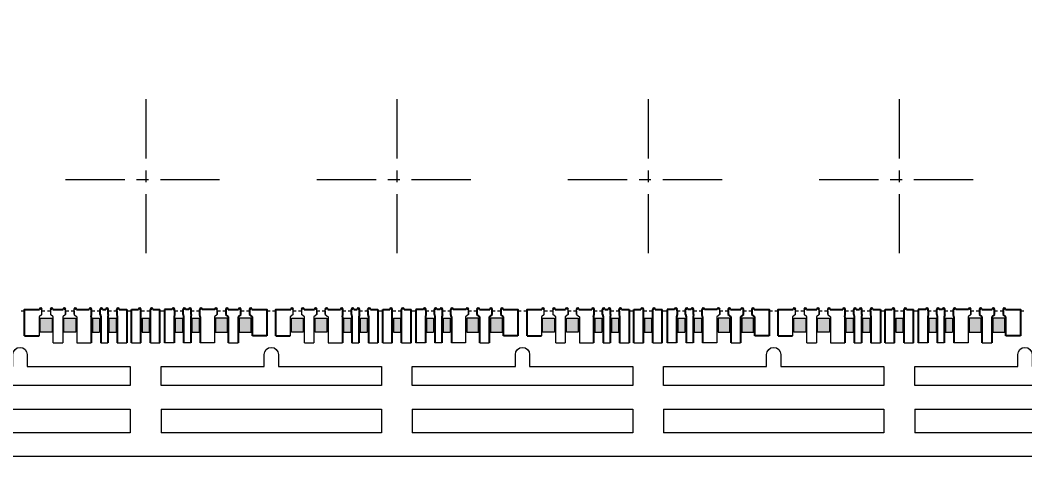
# Model space of a CAD drawing. Header units: millimetres. Extents: x 4026 to 4299, y 1527 to 1783.
# Drawn here: x 4124.44 to 4145.64, y 1672.79 to 1682.43 of the extents above; entities that cross this region are included whole.
import ezdxf

# ---------------------------------------------------------------- set-up
doc = ezdxf.new("R2010")
doc.units = ezdxf.units.MM
doc.linetypes.add('CENTER', pattern=[2, 1.25, -0.25, 0.25, -0.25])
doc.linetypes.add('HIDDEN', pattern=[0.375, 0.25, -0.125])
for name, color, linetype in [('1', 7, 'Continuous'), ('1D', 4, 'Continuous'), ('中心线', 1, 'CENTER')]:
    doc.layers.add(name, color=color, linetype=linetype)
doc.layers.add('AM_8', color=3, linetype='Continuous', lineweight=15)
doc.layers.add('标注线', color=3, linetype='Continuous', lineweight=18)
doc.styles.get("Standard").update_dxf_attribs({"font": ''})
doc.styles.get('Standard').set_extended_font_data('SimSun')
doc.dimstyles.new('ISO-25', dxfattribs={"dimtxt": 0.1, "dimasz": 0.08, "dimexe": 0.015, "dimexo": 0.015, "dimgap": 0.02, "dimtad": 0, "dimzin": 1, "dimdsep": 46, "dimtxsty": 'Standard', "dimcen": 0.1, "dimadec": 0, "dimazin": 0, "dimtfac": 1, "dimtmove": 0, "dimatfit": 3, "dimfxl": 1, "dimarcsym": 0})

# ---------------------------------------------------------------- blocks, each defined once
blk = doc.blocks.new('*D84')
at = {"layer": 'Defpoints', "color": 0}
for p in [(4129.593, 1745.709), (4094.843, 1673.221), (4096.641, 1661.293)]:
    blk.add_point(p, dxfattribs=at)
at = {"layer": '标注线', "color": 0, "lineweight": 5}
for p, q in [((4094.843, 1673.206), (4094.843, 1665.293)), ((4094.843, 1665.293), (4096.641, 1663.293)), ((4096.641, 1663.293), (4096.641, 1661.293))]:
    blk.add_line(p, q, dxfattribs=at)
at = {"layer": '标注线', "color": 0, "lineweight": 5, "insert": (4096.641, 1658.896), "char_height": 1.15, "attachment_point": 5, "rotation": 90}
blk.add_mtext('34.750', dxfattribs=at)

msp = doc.modelspace()

# ---------------------------------------------------------------- hatches: boundary and pattern name
at = {"layer": 'AM_8', "linetype": 'ByBlock'}
h = msp.add_hatch(dxfattribs=at)
h.set_pattern_fill('GLASS', color=3, scale=0.002)
h.set_pattern_definition([(236.3099, (26.53048, 0.03556), (-0.050800067793, -0.101599977535), [0.018316194, -0.1648457968]), (236.3099, (26.531496, 0.032512), (-0.050800067793, -0.101599977535), [0.0109897164, -0.1721722744]), (236.3099, (26.5254, 0.032512), (-0.050800067793, -0.101599977535), [0.0109897164, -0.1721722744])])
h.paths.add_polyline_path([(4124.8681, 1675.8464), (4124.8681, 1676.1464), (4125.1181, 1676.1464), (4125.1181, 1675.8464)])
h.paths.add_polyline_path([(4125.3681, 1675.8464), (4125.3681, 1676.1464), (4125.6181, 1676.1464), (4125.6181, 1675.8464)])
h.paths.add_polyline_path([(4128.5681, 1676.1464), (4128.5681, 1675.8464), (4128.8181, 1675.8464), (4128.8181, 1676.1464)])
h.paths.add_polyline_path([(4129.0681, 1676.1464), (4129.0681, 1675.8464), (4129.3181, 1675.8464), (4129.3181, 1676.1464)])
h.paths.add_polyline_path([(4125.9681, 1676.1464), (4125.9681, 1675.8464), (4126.1181, 1675.8464), (4126.1181, 1676.1464)])
h.paths.add_polyline_path([(4126.3181, 1676.1464), (4126.3181, 1675.8464), (4126.4681, 1675.8464), (4126.4681, 1676.1464)])
h.paths.add_polyline_path([(4128.0681, 1676.1464), (4128.0681, 1675.8464), (4128.2181, 1675.8464), (4128.2181, 1676.1464)])
h.paths.add_polyline_path([(4127.7181, 1676.1464), (4127.7181, 1675.8464), (4127.8681, 1675.8464), (4127.8681, 1676.1464)])
h.paths.add_polyline_path([(4127.0181, 1676.1464), (4127.0181, 1675.8464), (4127.1681, 1675.8464), (4127.1681, 1676.1464)])
h = msp.add_hatch(dxfattribs=at)
h.set_pattern_fill('GLASS', color=3, scale=0.002)
h.set_pattern_definition([(236.3099, (31.83048, 0.03556), (-0.050800067793, -0.101599977535), [0.018316194, -0.1648457968]), (236.3099, (31.831496, 0.032512), (-0.050800067793, -0.101599977535), [0.0109897164, -0.1721722744]), (236.3099, (31.8254, 0.032512), (-0.050800067793, -0.101599977535), [0.0109897164, -0.1721722744])])
h.paths.add_polyline_path([(4130.1681, 1675.8464), (4130.1681, 1676.1464), (4130.4181, 1676.1464), (4130.4181, 1675.8464)])
h.paths.add_polyline_path([(4130.6681, 1675.8464), (4130.6681, 1676.1464), (4130.9181, 1676.1464), (4130.9181, 1675.8464)])
h.paths.add_polyline_path([(4133.8681, 1676.1464), (4133.8681, 1675.8464), (4134.1181, 1675.8464), (4134.1181, 1676.1464)])
h.paths.add_polyline_path([(4134.3681, 1676.1464), (4134.3681, 1675.8464), (4134.6181, 1675.8464), (4134.6181, 1676.1464)])
h.paths.add_polyline_path([(4131.2681, 1676.1464), (4131.2681, 1675.8464), (4131.4181, 1675.8464), (4131.4181, 1676.1464)])
h.paths.add_polyline_path([(4131.6181, 1676.1464), (4131.6181, 1675.8464), (4131.7681, 1675.8464), (4131.7681, 1676.1464)])
h.paths.add_polyline_path([(4133.3681, 1676.1464), (4133.3681, 1675.8464), (4133.5181, 1675.8464), (4133.5181, 1676.1464)])
h.paths.add_polyline_path([(4133.0181, 1676.1464), (4133.0181, 1675.8464), (4133.1681, 1675.8464), (4133.1681, 1676.1464)])
h.paths.add_polyline_path([(4132.3181, 1676.1464), (4132.3181, 1675.8464), (4132.4681, 1675.8464), (4132.4681, 1676.1464)])
h = msp.add_hatch(dxfattribs=at)
h.set_pattern_fill('GLASS', color=3, scale=0.002)
h.set_pattern_definition([(236.3099, (37.13048, 0.03556), (-0.050800067793, -0.101599977535), [0.018316194, -0.1648457968]), (236.3099, (37.131496, 0.032512), (-0.050800067793, -0.101599977535), [0.0109897164, -0.1721722744]), (236.3099, (37.1254, 0.032512), (-0.050800067793, -0.101599977535), [0.0109897164, -0.1721722744])])
h.paths.add_polyline_path([(4135.4681, 1675.8464), (4135.4681, 1676.1464), (4135.7181, 1676.1464), (4135.7181, 1675.8464)])
h.paths.add_polyline_path([(4135.9681, 1675.8464), (4135.9681, 1676.1464), (4136.2181, 1676.1464), (4136.2181, 1675.8464)])
h.paths.add_polyline_path([(4139.1681, 1676.1464), (4139.1681, 1675.8464), (4139.4181, 1675.8464), (4139.4181, 1676.1464)])
h.paths.add_polyline_path([(4139.6681, 1676.1464), (4139.6681, 1675.8464), (4139.9181, 1675.8464), (4139.9181, 1676.1464)])
h.paths.add_polyline_path([(4136.5681, 1676.1464), (4136.5681, 1675.8464), (4136.7181, 1675.8464), (4136.7181, 1676.1464)])
h.paths.add_polyline_path([(4136.9181, 1676.1464), (4136.9181, 1675.8464), (4137.0681, 1675.8464), (4137.0681, 1676.1464)])
h.paths.add_polyline_path([(4138.6681, 1676.1464), (4138.6681, 1675.8464), (4138.8181, 1675.8464), (4138.8181, 1676.1464)])
h.paths.add_polyline_path([(4138.3181, 1676.1464), (4138.3181, 1675.8464), (4138.4681, 1675.8464), (4138.4681, 1676.1464)])
h.paths.add_polyline_path([(4137.6181, 1676.1464), (4137.6181, 1675.8464), (4137.7681, 1675.8464), (4137.7681, 1676.1464)])
h = msp.add_hatch(dxfattribs=at)
h.set_pattern_fill('GLASS', color=3, scale=0.002)
h.set_pattern_definition([(236.3099, (42.43048, 0.03556), (-0.050800067793, -0.101599977535), [0.018316194, -0.1648457968]), (236.3099, (42.431496, 0.032512), (-0.050800067793, -0.101599977535), [0.0109897164, -0.1721722744]), (236.3099, (42.4254, 0.032512), (-0.050800067793, -0.101599977535), [0.0109897164, -0.1721722744])])
h.paths.add_polyline_path([(4140.7681, 1675.8464), (4140.7681, 1676.1464), (4141.0181, 1676.1464), (4141.0181, 1675.8464)])
h.paths.add_polyline_path([(4141.2681, 1675.8464), (4141.2681, 1676.1464), (4141.5181, 1676.1464), (4141.5181, 1675.8464)])
h.paths.add_polyline_path([(4144.4681, 1676.1464), (4144.4681, 1675.8464), (4144.7181, 1675.8464), (4144.7181, 1676.1464)])
h.paths.add_polyline_path([(4144.9681, 1676.1464), (4144.9681, 1675.8464), (4145.2181, 1675.8464), (4145.2181, 1676.1464)])
h.paths.add_polyline_path([(4141.8681, 1676.1464), (4141.8681, 1675.8464), (4142.0181, 1675.8464), (4142.0181, 1676.1464)])
h.paths.add_polyline_path([(4142.2181, 1676.1464), (4142.2181, 1675.8464), (4142.3681, 1675.8464), (4142.3681, 1676.1464)])
h.paths.add_polyline_path([(4143.9681, 1676.1464), (4143.9681, 1675.8464), (4144.1181, 1675.8464), (4144.1181, 1676.1464)])
h.paths.add_polyline_path([(4143.6181, 1676.1464), (4143.6181, 1675.8464), (4143.7681, 1675.8464), (4143.7681, 1676.1464)])
h.paths.add_polyline_path([(4142.9181, 1676.1464), (4142.9181, 1675.8464), (4143.0681, 1675.8464), (4143.0681, 1676.1464)])

# ---------------------------------------------------------------- linework, layer by layer
at = {"lineweight": 5}
for p, q in [((4124.9031, 1676.2214, 0.0291), (4124.9031, 1676.3264, 0.0291)), ((4125.0831, 1676.3264, 0.0291), (4125.0831, 1676.2214, 0.0291)), ((4125.4031, 1676.2214, 0.0291), (4125.4031, 1676.3264, 0.0291)), ((4125.4031, 1676.3014, 0.0291), (4125.4031, 1676.2214, 0.0291)), ((4125.5831, 1676.2214, 0.0291), (4125.5831, 1676.3264, 0.0291)), ((4125.5831, 1676.3014, 0.0291), (4125.5831, 1676.2214, 0.0291)), ((4128.6031, 1676.2214, 0.0291), (4128.6031, 1676.3264, 0.0291)), ((4128.6031, 1676.3014, 0.0291), (4128.6031, 1676.2214, 0.0291)), ((4130.2031, 1676.2214, 0.0291), (4130.2031, 1676.3264, 0.0291)), ((4130.3831, 1676.3264, 0.0291), (4130.3831, 1676.2214, 0.0291)), ((4130.7031, 1676.2214, 0.0291), (4130.7031, 1676.3264, 0.0291)), ((4130.7031, 1676.3014, 0.0291), (4130.7031, 1676.2214, 0.0291)), ((4130.8831, 1676.2214, 0.0291), (4130.8831, 1676.3264, 0.0291)), ((4130.8831, 1676.3014, 0.0291), (4130.8831, 1676.2214, 0.0291)), ((4133.9031, 1676.2214, 0.0291), (4133.9031, 1676.3264, 0.0291)), ((4133.9031, 1676.3014, 0.0291), (4133.9031, 1676.2214, 0.0291)), ((4135.5031, 1676.2214, 0.0291), (4135.5031, 1676.3264, 0.0291)), ((4135.6831, 1676.3264, 0.0291), (4135.6831, 1676.2214, 0.0291)), ((4136.0031, 1676.2214, 0.0291), (4136.0031, 1676.3264, 0.0291)), ((4136.0031, 1676.3014, 0.0291), (4136.0031, 1676.2214, 0.0291)), ((4136.1831, 1676.2214, 0.0291), (4136.1831, 1676.3264, 0.0291)), ((4136.1831, 1676.3014, 0.0291), (4136.1831, 1676.2214, 0.0291)), ((4139.2031, 1676.2214, 0.0291), (4139.2031, 1676.3264, 0.0291)), ((4139.2031, 1676.3014, 0.0291), (4139.2031, 1676.2214, 0.0291)), ((4140.8031, 1676.2214, 0.0291), (4140.8031, 1676.3264, 0.0291)), ((4140.9831, 1676.3264, 0.0291), (4140.9831, 1676.2214, 0.0291)), ((4141.3031, 1676.2214, 0.0291), (4141.3031, 1676.3264, 0.0291)), ((4141.3031, 1676.3014, 0.0291), (4141.3031, 1676.2214, 0.0291)), ((4141.4831, 1676.2214, 0.0291), (4141.4831, 1676.3264, 0.0291)), ((4141.4831, 1676.3014, 0.0291), (4141.4831, 1676.2214, 0.0291)), ((4144.5031, 1676.2214, 0.0291), (4144.5031, 1676.3264, 0.0291)), ((4144.5031, 1676.3014, 0.0291), (4144.5031, 1676.2214, 0.0291)), ((4124.9031, 1676.2214, 0.0291), (4124.8431, 1676.1714, 0.0291)), ((4124.8431, 1676.1714, 0.0291), (4124.8431, 1675.7686, 0.0291)), ((4125.1431, 1676.1714, 0.0291), (4125.0831, 1676.2214, 0.0291)), ((4125.1431, 1675.6214, 0.0291), (4125.1431, 1676.1714, 0.0291)), ((4125.4031, 1676.2214, 0.0291), (4125.3431, 1676.1714, 0.0291)), ((4125.3431, 1676.1714, 0.0291), (4125.3431, 1675.6214, 0.0291)), ((4125.5831, 1676.2214, 0.0291), (4125.6431, 1676.1714, 0.0291)), ((4125.6431, 1676.1714, 0.0291), (4125.6431, 1675.6214, 0.0291)), ((4128.6031, 1676.2214, 0.0291), (4128.5431, 1676.1714, 0.0291)), ((4128.5431, 1676.1714, 0.0291), (4128.5431, 1675.6214, 0.0291)), ((4130.2031, 1676.2214, 0.0291), (4130.1431, 1676.1714, 0.0291)), ((4130.1431, 1676.1714, 0.0291), (4130.1431, 1675.7686, 0.0291)), ((4130.4431, 1676.1714, 0.0291), (4130.3831, 1676.2214, 0.0291)), ((4130.4431, 1675.6214, 0.0291), (4130.4431, 1676.1714, 0.0291)), ((4130.7031, 1676.2214, 0.0291), (4130.6431, 1676.1714, 0.0291)), ((4130.6431, 1676.1714, 0.0291), (4130.6431, 1675.6214, 0.0291)), ((4130.8831, 1676.2214, 0.0291), (4130.9431, 1676.1714, 0.0291)), ((4130.9431, 1676.1714, 0.0291), (4130.9431, 1675.6214, 0.0291)), ((4133.9031, 1676.2214, 0.0291), (4133.8431, 1676.1714, 0.0291)), ((4133.8431, 1676.1714, 0.0291), (4133.8431, 1675.6214, 0.0291)), ((4135.5031, 1676.2214, 0.0291), (4135.4431, 1676.1714, 0.0291)), ((4135.4431, 1676.1714, 0.0291), (4135.4431, 1675.7686, 0.0291)), ((4135.7431, 1676.1714, 0.0291), (4135.6831, 1676.2214, 0.0291)), ((4135.7431, 1675.6214, 0.0291), (4135.7431, 1676.1714, 0.0291)), ((4136.0031, 1676.2214, 0.0291), (4135.9431, 1676.1714, 0.0291)), ((4135.9431, 1676.1714, 0.0291), (4135.9431, 1675.6214, 0.0291)), ((4136.1831, 1676.2214, 0.0291), (4136.2431, 1676.1714, 0.0291)), ((4136.2431, 1676.1714, 0.0291), (4136.2431, 1675.6214, 0.0291)), ((4139.2031, 1676.2214, 0.0291), (4139.1431, 1676.1714, 0.0291)), ((4139.1431, 1676.1714, 0.0291), (4139.1431, 1675.6214, 0.0291)), ((4140.8031, 1676.2214, 0.0291), (4140.7431, 1676.1714, 0.0291)), ((4140.7431, 1676.1714, 0.0291), (4140.7431, 1675.7686, 0.0291)), ((4141.0431, 1676.1714, 0.0291), (4140.9831, 1676.2214, 0.0291)), ((4141.0431, 1675.6214, 0.0291), (4141.0431, 1676.1714, 0.0291)), ((4141.3031, 1676.2214, 0.0291), (4141.2431, 1676.1714, 0.0291)), ((4141.2431, 1676.1714, 0.0291), (4141.2431, 1675.6214, 0.0291)), ((4141.4831, 1676.2214, 0.0291), (4141.5431, 1676.1714, 0.0291)), ((4141.5431, 1676.1714, 0.0291), (4141.5431, 1675.6214, 0.0291)), ((4144.5031, 1676.2214, 0.0291), (4144.4431, 1676.1714, 0.0291)), ((4144.4431, 1676.1714, 0.0291), (4144.4431, 1675.6214, 0.0291)), ((4125.1431, 1675.6214, 0.0291), (4125.3431, 1675.6214, 0.0291)), ((4125.6431, 1675.6214, 0.0291), (4125.9431, 1675.6214, 0.0291)), ((4126.1431, 1675.6214, 0.0291), (4126.2931, 1675.6214, 0.0291)), ((4126.4931, 1675.6214, 0.0291), (4126.6931, 1675.6214, 0.0291)), ((4126.7931, 1675.6214, 0.0291), (4126.9931, 1675.6214, 0.0291)), ((4127.1931, 1675.6214, 0.0291), (4127.3931, 1675.6214, 0.0291)), ((4127.6931, 1675.6214, 0.0291), (4127.4931, 1675.6214, 0.0291)), ((4128.0431, 1675.6214, 0.0291), (4127.8931, 1675.6214, 0.0291)), ((4128.5431, 1675.6214, 0.0291), (4128.2431, 1675.6214, 0.0291)), ((4128.8431, 1675.6214, 0.0291), (4129.0431, 1675.6214, 0.0291)), ((4130.4431, 1675.6214, 0.0291), (4130.6431, 1675.6214, 0.0291)), ((4130.9431, 1675.6214, 0.0291), (4131.2431, 1675.6214, 0.0291)), ((4131.4431, 1675.6214, 0.0291), (4131.5931, 1675.6214, 0.0291)), ((4131.7931, 1675.6214, 0.0291), (4131.9931, 1675.6214, 0.0291)), ((4132.0931, 1675.6214, 0.0291), (4132.2931, 1675.6214, 0.0291)), ((4132.4931, 1675.6214, 0.0291), (4132.6931, 1675.6214, 0.0291)), ((4132.9931, 1675.6214, 0.0291), (4132.7931, 1675.6214, 0.0291)), ((4133.3431, 1675.6214, 0.0291), (4133.1931, 1675.6214, 0.0291)), ((4133.8431, 1675.6214, 0.0291), (4133.5431, 1675.6214, 0.0291)), ((4134.1431, 1675.6214, 0.0291), (4134.3431, 1675.6214, 0.0291)), ((4135.7431, 1675.6214, 0.0291), (4135.9431, 1675.6214, 0.0291)), ((4136.2431, 1675.6214, 0.0291), (4136.5431, 1675.6214, 0.0291)), ((4136.7431, 1675.6214, 0.0291), (4136.8931, 1675.6214, 0.0291)), ((4137.0931, 1675.6214, 0.0291), (4137.2931, 1675.6214, 0.0291)), ((4137.3931, 1675.6214, 0.0291), (4137.5931, 1675.6214, 0.0291)), ((4137.7931, 1675.6214, 0.0291), (4137.9931, 1675.6214, 0.0291)), ((4138.2931, 1675.6214, 0.0291), (4138.0931, 1675.6214, 0.0291)), ((4138.6431, 1675.6214, 0.0291), (4138.4931, 1675.6214, 0.0291)), ((4139.1431, 1675.6214, 0.0291), (4138.8431, 1675.6214, 0.0291)), ((4139.4431, 1675.6214, 0.0291), (4139.6431, 1675.6214, 0.0291)), ((4141.0431, 1675.6214, 0.0291), (4141.2431, 1675.6214, 0.0291)), ((4141.5431, 1675.6214, 0.0291), (4141.8431, 1675.6214, 0.0291)), ((4142.0431, 1675.6214, 0.0291), (4142.1931, 1675.6214, 0.0291)), ((4142.3931, 1675.6214, 0.0291), (4142.5931, 1675.6214, 0.0291)), ((4142.6931, 1675.6214, 0.0291), (4142.8931, 1675.6214, 0.0291)), ((4143.0931, 1675.6214, 0.0291), (4143.2931, 1675.6214, 0.0291)), ((4143.5931, 1675.6214, 0.0291), (4143.3931, 1675.6214, 0.0291)), ((4143.9431, 1675.6214, 0.0291), (4143.7931, 1675.6214, 0.0291)), ((4144.4431, 1675.6214, 0.0291), (4144.1431, 1675.6214, 0.0291)), ((4144.7431, 1675.6214, 0.0291), (4144.9431, 1675.6214, 0.0291))]:
    msp.add_line(p, q, dxfattribs=at)
for p, q in [((4125.9531, 1676.3014, 0.0291), (4125.9531, 1676.3264, 0.0291)), ((4126.1331, 1676.2214, 0.0291), (4126.1331, 1676.3264, 0.0291)), ((4126.3031, 1676.2214, 0.0291), (4126.3031, 1676.3264, 0.0291)), ((4126.4831, 1676.3014, 0.0291), (4126.4831, 1676.3264, 0.0291)), ((4127.7031, 1676.3014, 0.0291), (4127.7031, 1676.3264, 0.0291)), ((4127.8831, 1676.2214, 0.0291), (4127.8831, 1676.3264, 0.0291)), ((4128.0531, 1676.2214, 0.0291), (4128.0531, 1676.3264, 0.0291)), ((4128.2331, 1676.3014, 0.0291), (4128.2331, 1676.3264, 0.0291)), ((4131.2531, 1676.3014, 0.0291), (4131.2531, 1676.3264, 0.0291)), ((4131.4331, 1676.2214, 0.0291), (4131.4331, 1676.3264, 0.0291)), ((4131.6031, 1676.2214, 0.0291), (4131.6031, 1676.3264, 0.0291)), ((4131.7831, 1676.3014, 0.0291), (4131.7831, 1676.3264, 0.0291)), ((4133.0031, 1676.3014, 0.0291), (4133.0031, 1676.3264, 0.0291)), ((4133.1831, 1676.2214, 0.0291), (4133.1831, 1676.3264, 0.0291)), ((4133.3531, 1676.2214, 0.0291), (4133.3531, 1676.3264, 0.0291)), ((4133.5331, 1676.3014, 0.0291), (4133.5331, 1676.3264, 0.0291)), ((4136.5531, 1676.3014, 0.0291), (4136.5531, 1676.3264, 0.0291)), ((4136.7331, 1676.2214, 0.0291), (4136.7331, 1676.3264, 0.0291)), ((4136.9031, 1676.2214, 0.0291), (4136.9031, 1676.3264, 0.0291)), ((4137.0831, 1676.3014, 0.0291), (4137.0831, 1676.3264, 0.0291)), ((4138.3031, 1676.3014, 0.0291), (4138.3031, 1676.3264, 0.0291)), ((4138.4831, 1676.2214, 0.0291), (4138.4831, 1676.3264, 0.0291)), ((4138.6531, 1676.2214, 0.0291), (4138.6531, 1676.3264, 0.0291)), ((4138.8331, 1676.3014, 0.0291), (4138.8331, 1676.3264, 0.0291)), ((4141.8531, 1676.3014, 0.0291), (4141.8531, 1676.3264, 0.0291)), ((4142.0331, 1676.2214, 0.0291), (4142.0331, 1676.3264, 0.0291)), ((4142.2031, 1676.2214, 0.0291), (4142.2031, 1676.3264, 0.0291)), ((4142.3831, 1676.3014, 0.0291), (4142.3831, 1676.3264, 0.0291)), ((4143.6031, 1676.3014, 0.0291), (4143.6031, 1676.3264, 0.0291)), ((4143.7831, 1676.2214, 0.0291), (4143.7831, 1676.3264, 0.0291)), ((4143.9531, 1676.2214, 0.0291), (4143.9531, 1676.3264, 0.0291)), ((4144.1331, 1676.3014, 0.0291), (4144.1331, 1676.3264, 0.0291)), ((4128.8431, 1676.1714, 0.0291), (4128.7831, 1676.2214, 0.0291)), ((4128.8431, 1675.6214, 0.0291), (4128.8431, 1676.1714, 0.0291)), ((4129.1031, 1676.2214, 0.0291), (4129.0431, 1676.1714, 0.0291)), ((4129.0431, 1676.1714, 0.0291), (4129.0431, 1675.6214, 0.0291)), ((4129.3431, 1676.1714, 0.0291), (4129.2831, 1676.2214, 0.0291)), ((4129.3431, 1675.7686, 0.0291), (4129.3431, 1676.1714, 0.0291)), ((4134.1431, 1676.1714, 0.0291), (4134.0831, 1676.2214, 0.0291)), ((4134.1431, 1675.6214, 0.0291), (4134.1431, 1676.1714, 0.0291)), ((4134.4031, 1676.2214, 0.0291), (4134.3431, 1676.1714, 0.0291)), ((4134.3431, 1676.1714, 0.0291), (4134.3431, 1675.6214, 0.0291)), ((4134.6431, 1676.1714, 0.0291), (4134.5831, 1676.2214, 0.0291)), ((4134.6431, 1675.7686, 0.0291), (4134.6431, 1676.1714, 0.0291)), ((4139.4431, 1676.1714, 0.0291), (4139.3831, 1676.2214, 0.0291)), ((4139.4431, 1675.6214, 0.0291), (4139.4431, 1676.1714, 0.0291)), ((4139.7031, 1676.2214, 0.0291), (4139.6431, 1676.1714, 0.0291)), ((4139.6431, 1676.1714, 0.0291), (4139.6431, 1675.6214, 0.0291)), ((4139.9431, 1676.1714, 0.0291), (4139.8831, 1676.2214, 0.0291)), ((4139.9431, 1675.7686, 0.0291), (4139.9431, 1676.1714, 0.0291)), ((4144.7431, 1676.1714, 0.0291), (4144.6831, 1676.2214, 0.0291)), ((4144.7431, 1675.6214, 0.0291), (4144.7431, 1676.1714, 0.0291)), ((4145.0031, 1676.2214, 0.0291), (4144.9431, 1676.1714, 0.0291)), ((4144.9431, 1676.1714, 0.0291), (4144.9431, 1675.6214, 0.0291)), ((4145.2431, 1676.1714, 0.0291), (4145.1831, 1676.2214, 0.0291)), ((4145.2431, 1675.7686, 0.0291), (4145.2431, 1676.1714, 0.0291)), ((4124.5381, 1675.7686, 0.0291), (4124.8431, 1675.7686, 0.0291)), ((4129.6481, 1675.7686, 0.0291), (4129.3431, 1675.7686, 0.0291)), ((4129.8381, 1675.7686, 0.0291), (4130.1431, 1675.7686, 0.0291)), ((4134.9481, 1675.7686, 0.0291), (4134.6431, 1675.7686, 0.0291)), ((4135.1381, 1675.7686, 0.0291), (4135.4431, 1675.7686, 0.0291)), ((4140.2481, 1675.7686, 0.0291), (4139.9431, 1675.7686, 0.0291)), ((4140.4381, 1675.7686, 0.0291), (4140.7431, 1675.7686, 0.0291)), ((4145.5481, 1675.7686, 0.0291), (4145.2431, 1675.7686, 0.0291))]:
    msp.add_line(p, q)
at = {"color": 0}
for p, q in [((4125.9531, 1676.2214, 0.0291), (4125.9531, 1676.3014, 0.0291)), ((4126.4831, 1676.3014, 0.0291), (4126.4831, 1676.2214, 0.0291)), ((4126.7931, 1675.6214, 0.0291), (4126.7931, 1676.3264, 0.0291)), ((4126.9931, 1675.6214, 0.0291), (4126.9931, 1676.3264, 0.0291)), ((4127.1931, 1675.6214, 0.0291), (4127.1931, 1676.3264, 0.0291)), ((4127.3931, 1675.6214, 0.0291), (4127.3931, 1676.3264, 0.0291)), ((4127.7031, 1676.3014, 0.0291), (4127.7031, 1676.2214, 0.0291)), ((4128.2331, 1676.2214, 0.0291), (4128.2331, 1676.3014, 0.0291)), ((4128.7831, 1676.3264, 0.0291), (4128.7831, 1676.2214, 0.0291)), ((4129.1031, 1676.2214, 0.0291), (4129.1031, 1676.3264, 0.0291)), ((4129.2831, 1676.3264, 0.0291), (4129.2831, 1676.2214, 0.0291)), ((4131.2531, 1676.2214, 0.0291), (4131.2531, 1676.3014, 0.0291)), ((4131.7831, 1676.3014, 0.0291), (4131.7831, 1676.2214, 0.0291)), ((4132.0931, 1675.6214, 0.0291), (4132.0931, 1676.3264, 0.0291)), ((4132.2931, 1675.6214, 0.0291), (4132.2931, 1676.3264, 0.0291)), ((4132.4931, 1675.6214, 0.0291), (4132.4931, 1676.3264, 0.0291)), ((4132.6931, 1675.6214, 0.0291), (4132.6931, 1676.3264, 0.0291)), ((4133.0031, 1676.3014, 0.0291), (4133.0031, 1676.2214, 0.0291)), ((4133.5331, 1676.2214, 0.0291), (4133.5331, 1676.3014, 0.0291)), ((4134.0831, 1676.3264, 0.0291), (4134.0831, 1676.2214, 0.0291)), ((4134.4031, 1676.2214, 0.0291), (4134.4031, 1676.3264, 0.0291)), ((4134.5831, 1676.3264, 0.0291), (4134.5831, 1676.2214, 0.0291)), ((4136.5531, 1676.2214, 0.0291), (4136.5531, 1676.3014, 0.0291)), ((4137.0831, 1676.3014, 0.0291), (4137.0831, 1676.2214, 0.0291)), ((4137.3931, 1675.6214, 0.0291), (4137.3931, 1676.3264, 0.0291)), ((4137.5931, 1675.6214, 0.0291), (4137.5931, 1676.3264, 0.0291)), ((4137.7931, 1675.6214, 0.0291), (4137.7931, 1676.3264, 0.0291)), ((4137.9931, 1675.6214, 0.0291), (4137.9931, 1676.3264, 0.0291)), ((4138.3031, 1676.3014, 0.0291), (4138.3031, 1676.2214, 0.0291)), ((4138.8331, 1676.2214, 0.0291), (4138.8331, 1676.3014, 0.0291)), ((4139.3831, 1676.3264, 0.0291), (4139.3831, 1676.2214, 0.0291)), ((4139.7031, 1676.2214, 0.0291), (4139.7031, 1676.3264, 0.0291)), ((4139.8831, 1676.3264, 0.0291), (4139.8831, 1676.2214, 0.0291)), ((4141.8531, 1676.2214, 0.0291), (4141.8531, 1676.3014, 0.0291)), ((4142.3831, 1676.3014, 0.0291), (4142.3831, 1676.2214, 0.0291)), ((4142.6931, 1675.6214, 0.0291), (4142.6931, 1676.3264, 0.0291)), ((4142.8931, 1675.6214, 0.0291), (4142.8931, 1676.3264, 0.0291)), ((4143.0931, 1675.6214, 0.0291), (4143.0931, 1676.3264, 0.0291)), ((4143.2931, 1675.6214, 0.0291), (4143.2931, 1676.3264, 0.0291)), ((4143.6031, 1676.3014, 0.0291), (4143.6031, 1676.2214, 0.0291)), ((4144.1331, 1676.2214, 0.0291), (4144.1331, 1676.3014, 0.0291)), ((4144.6831, 1676.3264, 0.0291), (4144.6831, 1676.2214, 0.0291)), ((4145.0031, 1676.2214, 0.0291), (4145.0031, 1676.3264, 0.0291)), ((4145.1831, 1676.3264, 0.0291), (4145.1831, 1676.2214, 0.0291)), ((4125.9431, 1676.1714, 0.0291), (4125.9531, 1676.2214, 0.0291)), ((4125.9431, 1676.1714, 0.0291), (4125.9431, 1675.6214, 0.0291)), ((4126.1331, 1676.2214, 0.0291), (4126.1431, 1676.1714, 0.0291)), ((4126.1431, 1676.1714, 0.0291), (4126.1431, 1675.6214, 0.0291)), ((4126.3031, 1676.2214, 0.0291), (4126.2931, 1676.1714, 0.0291)), ((4126.2931, 1676.1714, 0.0291), (4126.2931, 1675.6214, 0.0291)), ((4126.4831, 1676.2214, 0.0291), (4126.4931, 1676.1714, 0.0291)), ((4126.4931, 1676.1714, 0.0291), (4126.4931, 1675.6214, 0.0291)), ((4127.7031, 1676.2214, 0.0291), (4127.6931, 1676.1714, 0.0291)), ((4127.6931, 1676.1714, 0.0291), (4127.6931, 1675.6214, 0.0291)), ((4127.8831, 1676.2214, 0.0291), (4127.8931, 1676.1714, 0.0291)), ((4127.8931, 1676.1714, 0.0291), (4127.8931, 1675.6214, 0.0291)), ((4128.0531, 1676.2214, 0.0291), (4128.0431, 1676.1714, 0.0291)), ((4128.0431, 1676.1714, 0.0291), (4128.0431, 1675.6214, 0.0291)), ((4128.2431, 1676.1714, 0.0291), (4128.2331, 1676.2214, 0.0291)), ((4128.2431, 1676.1714, 0.0291), (4128.2431, 1675.6214, 0.0291)), ((4131.2431, 1676.1714, 0.0291), (4131.2531, 1676.2214, 0.0291)), ((4131.2431, 1676.1714, 0.0291), (4131.2431, 1675.6214, 0.0291)), ((4131.4331, 1676.2214, 0.0291), (4131.4431, 1676.1714, 0.0291)), ((4131.4431, 1676.1714, 0.0291), (4131.4431, 1675.6214, 0.0291)), ((4131.6031, 1676.2214, 0.0291), (4131.5931, 1676.1714, 0.0291)), ((4131.5931, 1676.1714, 0.0291), (4131.5931, 1675.6214, 0.0291)), ((4131.7831, 1676.2214, 0.0291), (4131.7931, 1676.1714, 0.0291)), ((4131.7931, 1676.1714, 0.0291), (4131.7931, 1675.6214, 0.0291)), ((4133.0031, 1676.2214, 0.0291), (4132.9931, 1676.1714, 0.0291)), ((4132.9931, 1676.1714, 0.0291), (4132.9931, 1675.6214, 0.0291)), ((4133.1831, 1676.2214, 0.0291), (4133.1931, 1676.1714, 0.0291)), ((4133.1931, 1676.1714, 0.0291), (4133.1931, 1675.6214, 0.0291)), ((4133.3531, 1676.2214, 0.0291), (4133.3431, 1676.1714, 0.0291)), ((4133.3431, 1676.1714, 0.0291), (4133.3431, 1675.6214, 0.0291)), ((4133.5431, 1676.1714, 0.0291), (4133.5331, 1676.2214, 0.0291)), ((4133.5431, 1676.1714, 0.0291), (4133.5431, 1675.6214, 0.0291)), ((4136.5431, 1676.1714, 0.0291), (4136.5531, 1676.2214, 0.0291)), ((4136.5431, 1676.1714, 0.0291), (4136.5431, 1675.6214, 0.0291)), ((4136.7331, 1676.2214, 0.0291), (4136.7431, 1676.1714, 0.0291)), ((4136.7431, 1676.1714, 0.0291), (4136.7431, 1675.6214, 0.0291)), ((4136.9031, 1676.2214, 0.0291), (4136.8931, 1676.1714, 0.0291)), ((4136.8931, 1676.1714, 0.0291), (4136.8931, 1675.6214, 0.0291)), ((4137.0831, 1676.2214, 0.0291), (4137.0931, 1676.1714, 0.0291)), ((4137.0931, 1676.1714, 0.0291), (4137.0931, 1675.6214, 0.0291)), ((4138.3031, 1676.2214, 0.0291), (4138.2931, 1676.1714, 0.0291)), ((4138.2931, 1676.1714, 0.0291), (4138.2931, 1675.6214, 0.0291)), ((4138.4831, 1676.2214, 0.0291), (4138.4931, 1676.1714, 0.0291)), ((4138.4931, 1676.1714, 0.0291), (4138.4931, 1675.6214, 0.0291)), ((4138.6531, 1676.2214, 0.0291), (4138.6431, 1676.1714, 0.0291)), ((4138.6431, 1676.1714, 0.0291), (4138.6431, 1675.6214, 0.0291)), ((4138.8431, 1676.1714, 0.0291), (4138.8331, 1676.2214, 0.0291)), ((4138.8431, 1676.1714, 0.0291), (4138.8431, 1675.6214, 0.0291)), ((4141.8431, 1676.1714, 0.0291), (4141.8531, 1676.2214, 0.0291)), ((4141.8431, 1676.1714, 0.0291), (4141.8431, 1675.6214, 0.0291)), ((4142.0331, 1676.2214, 0.0291), (4142.0431, 1676.1714, 0.0291)), ((4142.0431, 1676.1714, 0.0291), (4142.0431, 1675.6214, 0.0291)), ((4142.2031, 1676.2214, 0.0291), (4142.1931, 1676.1714, 0.0291)), ((4142.1931, 1676.1714, 0.0291), (4142.1931, 1675.6214, 0.0291)), ((4142.3831, 1676.2214, 0.0291), (4142.3931, 1676.1714, 0.0291)), ((4142.3931, 1676.1714, 0.0291), (4142.3931, 1675.6214, 0.0291)), ((4143.6031, 1676.2214, 0.0291), (4143.5931, 1676.1714, 0.0291)), ((4143.5931, 1676.1714, 0.0291), (4143.5931, 1675.6214, 0.0291)), ((4143.7831, 1676.2214, 0.0291), (4143.7931, 1676.1714, 0.0291)), ((4143.7931, 1676.1714, 0.0291), (4143.7931, 1675.6214, 0.0291)), ((4143.9531, 1676.2214, 0.0291), (4143.9431, 1676.1714, 0.0291)), ((4143.9431, 1676.1714, 0.0291), (4143.9431, 1675.6214, 0.0291)), ((4144.1431, 1676.1714, 0.0291), (4144.1331, 1676.2214, 0.0291)), ((4144.1431, 1676.1714, 0.0291), (4144.1431, 1675.6214, 0.0291))]:
    msp.add_line(p, q, dxfattribs=at)
at = {"color": 0, "elevation": 0.0291}
for points in [[(4124.5381, 1675.7686), (4124.5381, 1676.3264), (4124.8531, 1676.3264)], [(4125.1331, 1676.3264), (4125.3531, 1676.3264)], [(4125.6331, 1676.3264), (4125.9031, 1676.3264)], [(4126.1831, 1676.3264), (4126.2531, 1676.3264)], [(4126.5331, 1676.3264), (4126.6931, 1676.3264)], [(4126.6931, 1676.3264), (4126.6931, 1675.6214)], [(4126.7931, 1676.3264), (4126.9431, 1676.3264)], [(4127.2431, 1676.3264), (4127.3931, 1676.3264)], [(4127.4931, 1676.3264), (4127.4931, 1675.6214)], [(4127.6531, 1676.3264), (4127.4931, 1676.3264)], [(4128.0031, 1676.3264), (4127.9331, 1676.3264)], [(4128.5531, 1676.3264), (4128.2831, 1676.3264)], [(4128.8331, 1676.3264), (4129.0531, 1676.3264)], [(4129.3331, 1676.3264), (4129.6481, 1676.3264), (4129.6481, 1675.7686)], [(4129.8381, 1675.7686), (4129.8381, 1676.3264), (4130.1531, 1676.3264)], [(4130.4331, 1676.3264), (4130.6531, 1676.3264)], [(4130.9331, 1676.3264), (4131.2031, 1676.3264)], [(4131.4831, 1676.3264), (4131.5531, 1676.3264)], [(4131.8331, 1676.3264), (4131.9931, 1676.3264)], [(4131.9931, 1676.3264), (4131.9931, 1675.6214)], [(4132.0931, 1676.3264), (4132.2431, 1676.3264)], [(4132.5431, 1676.3264), (4132.6931, 1676.3264)], [(4132.7931, 1676.3264), (4132.7931, 1675.6214)], [(4132.9531, 1676.3264), (4132.7931, 1676.3264)], [(4133.3031, 1676.3264), (4133.2331, 1676.3264)], [(4133.8531, 1676.3264), (4133.5831, 1676.3264)], [(4134.1331, 1676.3264), (4134.3531, 1676.3264)], [(4134.6331, 1676.3264), (4134.9481, 1676.3264), (4134.9481, 1675.7686)], [(4135.1381, 1675.7686), (4135.1381, 1676.3264), (4135.4531, 1676.3264)], [(4135.7331, 1676.3264), (4135.9531, 1676.3264)], [(4136.2331, 1676.3264), (4136.5031, 1676.3264)], [(4136.7831, 1676.3264), (4136.8531, 1676.3264)], [(4137.1331, 1676.3264), (4137.2931, 1676.3264)], [(4137.2931, 1676.3264), (4137.2931, 1675.6214)], [(4137.3931, 1676.3264), (4137.5431, 1676.3264)], [(4137.8431, 1676.3264), (4137.9931, 1676.3264)], [(4138.0931, 1676.3264), (4138.0931, 1675.6214)], [(4138.2531, 1676.3264), (4138.0931, 1676.3264)], [(4138.6031, 1676.3264), (4138.5331, 1676.3264)], [(4139.1531, 1676.3264), (4138.8831, 1676.3264)], [(4139.4331, 1676.3264), (4139.6531, 1676.3264)], [(4139.9331, 1676.3264), (4140.2481, 1676.3264), (4140.2481, 1675.7686)], [(4140.4381, 1675.7686), (4140.4381, 1676.3264), (4140.7531, 1676.3264)], [(4141.0331, 1676.3264), (4141.2531, 1676.3264)], [(4141.5331, 1676.3264), (4141.8031, 1676.3264)], [(4142.0831, 1676.3264), (4142.1531, 1676.3264)], [(4142.4331, 1676.3264), (4142.5931, 1676.3264)], [(4142.5931, 1676.3264), (4142.5931, 1675.6214)], [(4142.6931, 1676.3264), (4142.8431, 1676.3264)], [(4143.1431, 1676.3264), (4143.2931, 1676.3264)], [(4143.3931, 1676.3264), (4143.3931, 1675.6214)], [(4143.5531, 1676.3264), (4143.3931, 1676.3264)], [(4143.9031, 1676.3264), (4143.8331, 1676.3264)], [(4144.4531, 1676.3264), (4144.1831, 1676.3264)], [(4144.7331, 1676.3264), (4144.9531, 1676.3264)], [(4145.2331, 1676.3264), (4145.5481, 1676.3264), (4145.5481, 1675.7686)]]:
    msp.add_lwpolyline(points, dxfattribs=at)
for centre in [(4124.8781, 1676.3264, 0.0291), (4125.1081, 1676.3264, 0.0291), (4125.3781, 1676.3264, 0.0291), (4125.6081, 1676.3264, 0.0291), (4125.9281, 1676.3264, 0.0291), (4126.1581, 1676.3264, 0.0291), (4126.2781, 1676.3264, 0.0291), (4126.5081, 1676.3264, 0.0291), (4126.9681, 1676.3264, 0.0291), (4127.2181, 1676.3264, 0.0291), (4127.6781, 1676.3264, 0.0291), (4127.9081, 1676.3264, 0.0291), (4128.0281, 1676.3264, 0.0291), (4128.2581, 1676.3264, 0.0291), (4128.5781, 1676.3264, 0.0291), (4128.8081, 1676.3264, 0.0291), (4129.0781, 1676.3264, 0.0291), (4129.3081, 1676.3264, 0.0291), (4130.1781, 1676.3264, 0.0291), (4130.4081, 1676.3264, 0.0291), (4130.6781, 1676.3264, 0.0291), (4130.9081, 1676.3264, 0.0291), (4131.2281, 1676.3264, 0.0291), (4131.4581, 1676.3264, 0.0291), (4131.5781, 1676.3264, 0.0291), (4131.8081, 1676.3264, 0.0291), (4132.2681, 1676.3264, 0.0291), (4132.5181, 1676.3264, 0.0291), (4132.9781, 1676.3264, 0.0291), (4133.2081, 1676.3264, 0.0291), (4133.3281, 1676.3264, 0.0291), (4133.5581, 1676.3264, 0.0291), (4133.8781, 1676.3264, 0.0291), (4134.1081, 1676.3264, 0.0291), (4134.3781, 1676.3264, 0.0291), (4134.6081, 1676.3264, 0.0291), (4135.4781, 1676.3264, 0.0291), (4135.7081, 1676.3264, 0.0291), (4135.9781, 1676.3264, 0.0291), (4136.2081, 1676.3264, 0.0291), (4136.5281, 1676.3264, 0.0291), (4136.7581, 1676.3264, 0.0291), (4136.8781, 1676.3264, 0.0291), (4137.1081, 1676.3264, 0.0291), (4137.5681, 1676.3264, 0.0291), (4137.8181, 1676.3264, 0.0291), (4138.2781, 1676.3264, 0.0291), (4138.5081, 1676.3264, 0.0291), (4138.6281, 1676.3264, 0.0291), (4138.8581, 1676.3264, 0.0291), (4139.1781, 1676.3264, 0.0291), (4139.4081, 1676.3264, 0.0291), (4139.6781, 1676.3264, 0.0291), (4139.9081, 1676.3264, 0.0291), (4140.7781, 1676.3264, 0.0291), (4141.0081, 1676.3264, 0.0291), (4141.2781, 1676.3264, 0.0291), (4141.5081, 1676.3264, 0.0291), (4141.8281, 1676.3264, 0.0291), (4142.0581, 1676.3264, 0.0291), (4142.1781, 1676.3264, 0.0291), (4142.4081, 1676.3264, 0.0291), (4142.8681, 1676.3264, 0.0291), (4143.1181, 1676.3264, 0.0291), (4143.5781, 1676.3264, 0.0291), (4143.8081, 1676.3264, 0.0291), (4143.9281, 1676.3264, 0.0291), (4144.1581, 1676.3264, 0.0291), (4144.4781, 1676.3264, 0.0291), (4144.7081, 1676.3264, 0.0291), (4144.9781, 1676.3264, 0.0291), (4145.2081, 1676.3264, 0.0291)]:
    msp.add_arc(centre, 0.025, 0, 180)
at = {"layer": '1', "lineweight": 5}
for p, q in [((4126.7681, 1674.2214, 0.0291), (4126.7681, 1673.7214, 0.0291)), ((4127.4181, 1674.2214, 0.0291), (4127.4181, 1673.7214, 0.0291)), ((4132.0681, 1674.2214, 0.0291), (4132.0681, 1673.7214, 0.0291)), ((4132.7181, 1674.2214, 0.0291), (4132.7181, 1673.7214, 0.0291)), ((4137.3681, 1674.2214, 0.0291), (4137.3681, 1673.7214, 0.0291)), ((4138.0181, 1674.2214, 0.0291), (4138.0181, 1673.7214, 0.0291)), ((4142.6681, 1674.2214, 0.0291), (4142.6681, 1673.7214, 0.0291)), ((4143.3181, 1674.2214, 0.0291), (4143.3181, 1673.7214, 0.0291))]:
    msp.add_line(p, q, dxfattribs=at)
at = {"layer": '1', "lineweight": 5, "elevation": 0.0291}
for points in [[(4124.2931, 1675.3764, -1), (4124.5931, 1675.3764), (4124.5931, 1675.1214), (4126.7681, 1675.1214), (4126.7681, 1674.7214), (4122.1181, 1674.7214), (4122.1181, 1675.1214), (4124.2931, 1675.1214)], [(4129.5931, 1675.3764, -1), (4129.8931, 1675.3764), (4129.8931, 1675.1214), (4132.0681, 1675.1214), (4132.0681, 1674.7214), (4127.4181, 1674.7214), (4127.4181, 1675.1214), (4129.5931, 1675.1214)], [(4134.8931, 1675.3764, -1), (4135.1931, 1675.3764), (4135.1931, 1675.1214), (4137.3681, 1675.1214), (4137.3681, 1674.7214), (4132.7181, 1674.7214), (4132.7181, 1675.1214), (4134.8931, 1675.1214)], [(4140.1931, 1675.3764, -1), (4140.4931, 1675.3764), (4140.4931, 1675.1214), (4142.6681, 1675.1214), (4142.6681, 1674.7214), (4138.0181, 1674.7214), (4138.0181, 1675.1214), (4140.1931, 1675.1214)], [(4145.4931, 1675.3764, -1), (4145.7931, 1675.3764), (4145.7931, 1675.1214), (4147.9681, 1675.1214), (4147.9681, 1674.7214), (4143.3181, 1674.7214), (4143.3181, 1675.1214), (4145.4931, 1675.1214)]]:
    msp.add_lwpolyline(points, format="xyb", close=True, dxfattribs=at)
for points in [[(4122.1181, 1674.2214), (4126.7681, 1674.2214)], [(4127.4181, 1674.2214), (4132.0681, 1674.2214)], [(4132.7181, 1674.2214), (4137.3681, 1674.2214)], [(4138.0181, 1674.2214), (4142.6681, 1674.2214)], [(4143.3181, 1674.2214), (4147.9681, 1674.2214)], [(4126.7681, 1673.7214), (4122.1181, 1673.7214)], [(4132.0681, 1673.7214), (4127.4181, 1673.7214)], [(4137.3681, 1673.7214), (4132.7181, 1673.7214)], [(4142.6681, 1673.7214), (4138.0181, 1673.7214)], [(4147.9681, 1673.7214), (4143.3181, 1673.7214)]]:
    msp.add_lwpolyline(points, dxfattribs=at)
at = {"layer": '1D', "color": 1, "lineweight": 5, "elevation": 0.0291}
msp.add_lwpolyline([(4166.8431, 1673.2214), (4094.8431, 1673.2214), (4094.8431, 1743.2214), (4166.8431, 1743.2214)], dxfattribs=at)
at = {"layer": '1D', "linetype": 'HIDDEN', "lineweight": 5, "ltscale": 0.15, "elevation": 0.0291}
for points in [[(4124.4681, 1676.3014), (4124.5381, 1676.3014)], [(4124.9031, 1676.3014), (4124.9681, 1676.3014)], [(4125.0181, 1676.3014), (4125.0831, 1676.3014)], [(4125.4031, 1676.3014), (4125.4681, 1676.3014)], [(4125.5181, 1676.3014), (4125.5831, 1676.3014)], [(4125.9531, 1676.3014), (4126.0181, 1676.3014)], [(4126.0681, 1676.3014), (4126.1331, 1676.3014)], [(4126.3031, 1676.3014), (4126.3681, 1676.3014)], [(4126.4181, 1676.3014), (4126.4831, 1676.3014)], [(4126.6931, 1676.3014), (4126.7931, 1676.3014)], [(4126.9931, 1676.3014), (4127.0681, 1676.3014)], [(4127.1181, 1676.3014), (4127.1931, 1676.3014)], [(4127.3931, 1676.3014), (4127.4931, 1676.3014)], [(4127.7031, 1676.3014), (4127.7681, 1676.3014)], [(4127.8181, 1676.3014), (4127.8831, 1676.3014)], [(4128.0531, 1676.3014), (4128.1181, 1676.3014)], [(4128.1681, 1676.3014), (4128.2331, 1676.3014)], [(4128.6031, 1676.3014), (4128.6681, 1676.3014)], [(4128.7181, 1676.3014), (4128.7831, 1676.3014)], [(4129.1031, 1676.3014), (4129.1681, 1676.3014)], [(4129.2181, 1676.3014), (4129.2831, 1676.3014)], [(4129.6481, 1676.3014), (4129.7181, 1676.3014)], [(4129.7681, 1676.3014), (4129.8381, 1676.3014)], [(4130.2031, 1676.3014), (4130.2681, 1676.3014)], [(4130.3181, 1676.3014), (4130.3831, 1676.3014)], [(4130.7031, 1676.3014), (4130.7681, 1676.3014)], [(4130.8181, 1676.3014), (4130.8831, 1676.3014)], [(4131.2531, 1676.3014), (4131.3181, 1676.3014)], [(4131.3681, 1676.3014), (4131.4331, 1676.3014)], [(4131.6031, 1676.3014), (4131.6681, 1676.3014)], [(4131.7181, 1676.3014), (4131.7831, 1676.3014)], [(4131.9931, 1676.3014), (4132.0931, 1676.3014)], [(4132.2931, 1676.3014), (4132.3681, 1676.3014)], [(4132.4181, 1676.3014), (4132.4931, 1676.3014)], [(4132.6931, 1676.3014), (4132.7931, 1676.3014)], [(4133.0031, 1676.3014), (4133.0681, 1676.3014)], [(4133.1181, 1676.3014), (4133.1831, 1676.3014)], [(4133.3531, 1676.3014), (4133.4181, 1676.3014)], [(4133.4681, 1676.3014), (4133.5331, 1676.3014)], [(4133.9031, 1676.3014), (4133.9681, 1676.3014)], [(4134.0181, 1676.3014), (4134.0831, 1676.3014)], [(4134.4031, 1676.3014), (4134.4681, 1676.3014)], [(4134.5181, 1676.3014), (4134.5831, 1676.3014)], [(4134.9481, 1676.3014), (4135.0181, 1676.3014)], [(4135.0681, 1676.3014), (4135.1381, 1676.3014)], [(4135.5031, 1676.3014), (4135.5681, 1676.3014)], [(4135.6181, 1676.3014), (4135.6831, 1676.3014)], [(4136.0031, 1676.3014), (4136.0681, 1676.3014)], [(4136.1181, 1676.3014), (4136.1831, 1676.3014)], [(4136.5531, 1676.3014), (4136.6181, 1676.3014)], [(4136.6681, 1676.3014), (4136.7331, 1676.3014)], [(4136.9031, 1676.3014), (4136.9681, 1676.3014)], [(4137.0181, 1676.3014), (4137.0831, 1676.3014)], [(4137.2931, 1676.3014), (4137.3931, 1676.3014)], [(4137.5931, 1676.3014), (4137.6681, 1676.3014)], [(4137.7181, 1676.3014), (4137.7931, 1676.3014)], [(4137.9931, 1676.3014), (4138.0931, 1676.3014)], [(4138.3031, 1676.3014), (4138.3681, 1676.3014)], [(4138.4181, 1676.3014), (4138.4831, 1676.3014)], [(4138.6531, 1676.3014), (4138.7181, 1676.3014)], [(4138.7681, 1676.3014), (4138.8331, 1676.3014)], [(4139.2031, 1676.3014), (4139.2681, 1676.3014)], [(4139.3181, 1676.3014), (4139.3831, 1676.3014)], [(4139.7031, 1676.3014), (4139.7681, 1676.3014)], [(4139.8181, 1676.3014), (4139.8831, 1676.3014)], [(4140.2481, 1676.3014), (4140.3181, 1676.3014)], [(4140.3681, 1676.3014), (4140.4381, 1676.3014)], [(4140.8031, 1676.3014), (4140.8681, 1676.3014)], [(4140.9181, 1676.3014), (4140.9831, 1676.3014)], [(4141.3031, 1676.3014), (4141.3681, 1676.3014)], [(4141.4181, 1676.3014), (4141.4831, 1676.3014)], [(4141.8531, 1676.3014), (4141.9181, 1676.3014)], [(4141.9681, 1676.3014), (4142.0331, 1676.3014)], [(4142.2031, 1676.3014), (4142.2681, 1676.3014)], [(4142.3181, 1676.3014), (4142.3831, 1676.3014)], [(4142.5931, 1676.3014), (4142.6931, 1676.3014)], [(4142.8931, 1676.3014), (4142.9681, 1676.3014)], [(4143.0181, 1676.3014), (4143.0931, 1676.3014)], [(4143.2931, 1676.3014), (4143.3931, 1676.3014)], [(4143.6031, 1676.3014), (4143.6681, 1676.3014)], [(4143.7181, 1676.3014), (4143.7831, 1676.3014)], [(4143.9531, 1676.3014), (4144.0181, 1676.3014)], [(4144.0681, 1676.3014), (4144.1331, 1676.3014)], [(4144.5031, 1676.3014), (4144.5681, 1676.3014)], [(4144.6181, 1676.3014), (4144.6831, 1676.3014)], [(4145.0031, 1676.3014), (4145.0681, 1676.3014)], [(4145.1181, 1676.3014), (4145.1831, 1676.3014)], [(4145.5481, 1676.3014), (4145.6181, 1676.3014)]]:
    msp.add_lwpolyline(points, dxfattribs=at)
at = {"layer": 'AM_8', "color": 3, "linetype": 'ByBlock'}
for p, q in [((4125.9681, 1676.1464, 0.0291), (4125.9681, 1675.8464, 0.0291)), ((4125.9681, 1676.1464, 0.0291), (4126.1181, 1676.1464, 0.0291)), ((4126.1181, 1676.1464, 0.0291), (4126.1181, 1675.8464, 0.0291)), ((4126.3181, 1676.1464, 0.0291), (4126.3181, 1675.8464, 0.0291)), ((4126.3181, 1676.1464, 0.0291), (4126.4681, 1676.1464, 0.0291)), ((4126.4681, 1676.1464, 0.0291), (4126.4681, 1675.8464, 0.0291)), ((4127.0181, 1676.1464, 0.0291), (4127.0181, 1675.8464, 0.0291)), ((4127.0181, 1676.1464, 0.0291), (4127.1681, 1676.1464, 0.0291)), ((4127.1681, 1676.1464, 0.0291), (4127.1681, 1675.8464, 0.0291)), ((4127.7181, 1676.1464, 0.0291), (4127.7181, 1675.8464, 0.0291)), ((4127.7181, 1676.1464, 0.0291), (4127.8681, 1676.1464, 0.0291)), ((4127.8681, 1676.1464, 0.0291), (4127.8681, 1675.8464, 0.0291)), ((4128.0681, 1676.1464, 0.0291), (4128.0681, 1675.8464, 0.0291)), ((4128.0681, 1676.1464, 0.0291), (4128.2181, 1676.1464, 0.0291)), ((4128.2181, 1676.1464, 0.0291), (4128.2181, 1675.8464, 0.0291)), ((4131.2681, 1676.1464, 0.0291), (4131.2681, 1675.8464, 0.0291)), ((4131.2681, 1676.1464, 0.0291), (4131.4181, 1676.1464, 0.0291)), ((4131.4181, 1676.1464, 0.0291), (4131.4181, 1675.8464, 0.0291)), ((4131.6181, 1676.1464, 0.0291), (4131.6181, 1675.8464, 0.0291)), ((4131.6181, 1676.1464, 0.0291), (4131.7681, 1676.1464, 0.0291)), ((4131.7681, 1676.1464, 0.0291), (4131.7681, 1675.8464, 0.0291)), ((4132.3181, 1676.1464, 0.0291), (4132.3181, 1675.8464, 0.0291)), ((4132.3181, 1676.1464, 0.0291), (4132.4681, 1676.1464, 0.0291)), ((4132.4681, 1676.1464, 0.0291), (4132.4681, 1675.8464, 0.0291)), ((4133.0181, 1676.1464, 0.0291), (4133.0181, 1675.8464, 0.0291)), ((4133.0181, 1676.1464, 0.0291), (4133.1681, 1676.1464, 0.0291)), ((4133.1681, 1676.1464, 0.0291), (4133.1681, 1675.8464, 0.0291)), ((4133.3681, 1676.1464, 0.0291), (4133.3681, 1675.8464, 0.0291)), ((4133.3681, 1676.1464, 0.0291), (4133.5181, 1676.1464, 0.0291)), ((4133.5181, 1676.1464, 0.0291), (4133.5181, 1675.8464, 0.0291)), ((4136.5681, 1676.1464, 0.0291), (4136.5681, 1675.8464, 0.0291)), ((4136.5681, 1676.1464, 0.0291), (4136.7181, 1676.1464, 0.0291)), ((4136.7181, 1676.1464, 0.0291), (4136.7181, 1675.8464, 0.0291)), ((4136.9181, 1676.1464, 0.0291), (4136.9181, 1675.8464, 0.0291)), ((4136.9181, 1676.1464, 0.0291), (4137.0681, 1676.1464, 0.0291)), ((4137.0681, 1676.1464, 0.0291), (4137.0681, 1675.8464, 0.0291)), ((4137.6181, 1676.1464, 0.0291), (4137.6181, 1675.8464, 0.0291)), ((4137.6181, 1676.1464, 0.0291), (4137.7681, 1676.1464, 0.0291)), ((4137.7681, 1676.1464, 0.0291), (4137.7681, 1675.8464, 0.0291)), ((4138.3181, 1676.1464, 0.0291), (4138.3181, 1675.8464, 0.0291)), ((4138.3181, 1676.1464, 0.0291), (4138.4681, 1676.1464, 0.0291)), ((4138.4681, 1676.1464, 0.0291), (4138.4681, 1675.8464, 0.0291)), ((4138.6681, 1676.1464, 0.0291), (4138.6681, 1675.8464, 0.0291)), ((4138.6681, 1676.1464, 0.0291), (4138.8181, 1676.1464, 0.0291)), ((4138.8181, 1676.1464, 0.0291), (4138.8181, 1675.8464, 0.0291)), ((4141.8681, 1676.1464, 0.0291), (4141.8681, 1675.8464, 0.0291)), ((4141.8681, 1676.1464, 0.0291), (4142.0181, 1676.1464, 0.0291)), ((4142.0181, 1676.1464, 0.0291), (4142.0181, 1675.8464, 0.0291)), ((4142.2181, 1676.1464, 0.0291), (4142.2181, 1675.8464, 0.0291)), ((4142.2181, 1676.1464, 0.0291), (4142.3681, 1676.1464, 0.0291)), ((4142.3681, 1676.1464, 0.0291), (4142.3681, 1675.8464, 0.0291)), ((4142.9181, 1676.1464, 0.0291), (4142.9181, 1675.8464, 0.0291)), ((4142.9181, 1676.1464, 0.0291), (4143.0681, 1676.1464, 0.0291)), ((4143.0681, 1676.1464, 0.0291), (4143.0681, 1675.8464, 0.0291)), ((4143.6181, 1676.1464, 0.0291), (4143.6181, 1675.8464, 0.0291)), ((4143.6181, 1676.1464, 0.0291), (4143.7681, 1676.1464, 0.0291)), ((4143.7681, 1676.1464, 0.0291), (4143.7681, 1675.8464, 0.0291)), ((4143.9681, 1676.1464, 0.0291), (4143.9681, 1675.8464, 0.0291)), ((4143.9681, 1676.1464, 0.0291), (4144.1181, 1676.1464, 0.0291)), ((4144.1181, 1676.1464, 0.0291), (4144.1181, 1675.8464, 0.0291)), ((4125.9681, 1675.8464, 0.0291), (4126.1181, 1675.8464, 0.0291)), ((4126.3181, 1675.8464, 0.0291), (4126.4681, 1675.8464, 0.0291)), ((4127.0181, 1675.8464, 0.0291), (4127.1681, 1675.8464, 0.0291)), ((4127.7181, 1675.8464, 0.0291), (4127.8681, 1675.8464, 0.0291)), ((4128.0681, 1675.8464, 0.0291), (4128.2181, 1675.8464, 0.0291)), ((4131.2681, 1675.8464, 0.0291), (4131.4181, 1675.8464, 0.0291)), ((4131.6181, 1675.8464, 0.0291), (4131.7681, 1675.8464, 0.0291)), ((4132.3181, 1675.8464, 0.0291), (4132.4681, 1675.8464, 0.0291)), ((4133.0181, 1675.8464, 0.0291), (4133.1681, 1675.8464, 0.0291)), ((4133.3681, 1675.8464, 0.0291), (4133.5181, 1675.8464, 0.0291)), ((4136.5681, 1675.8464, 0.0291), (4136.7181, 1675.8464, 0.0291)), ((4136.9181, 1675.8464, 0.0291), (4137.0681, 1675.8464, 0.0291)), ((4137.6181, 1675.8464, 0.0291), (4137.7681, 1675.8464, 0.0291)), ((4138.3181, 1675.8464, 0.0291), (4138.4681, 1675.8464, 0.0291)), ((4138.6681, 1675.8464, 0.0291), (4138.8181, 1675.8464, 0.0291)), ((4141.8681, 1675.8464, 0.0291), (4142.0181, 1675.8464, 0.0291)), ((4142.2181, 1675.8464, 0.0291), (4142.3681, 1675.8464, 0.0291)), ((4142.9181, 1675.8464, 0.0291), (4143.0681, 1675.8464, 0.0291)), ((4143.6181, 1675.8464, 0.0291), (4143.7681, 1675.8464, 0.0291)), ((4143.9681, 1675.8464, 0.0291), (4144.1181, 1675.8464, 0.0291))]:
    msp.add_line(p, q, dxfattribs=at)
at = {"layer": 'AM_8', "color": 3, "linetype": 'ByBlock', "elevation": 0.0291}
for points in [[(4124.8681, 1675.8464), (4124.8681, 1676.1464), (4125.1181, 1676.1464), (4125.1181, 1675.8464)], [(4125.3681, 1675.8464), (4125.3681, 1676.1464), (4125.6181, 1676.1464), (4125.6181, 1675.8464)], [(4128.8181, 1675.8464), (4128.8181, 1676.1464), (4128.5681, 1676.1464), (4128.5681, 1675.8464)], [(4129.3181, 1675.8464), (4129.3181, 1676.1464), (4129.0681, 1676.1464), (4129.0681, 1675.8464)], [(4130.1681, 1675.8464), (4130.1681, 1676.1464), (4130.4181, 1676.1464), (4130.4181, 1675.8464)], [(4130.6681, 1675.8464), (4130.6681, 1676.1464), (4130.9181, 1676.1464), (4130.9181, 1675.8464)], [(4134.1181, 1675.8464), (4134.1181, 1676.1464), (4133.8681, 1676.1464), (4133.8681, 1675.8464)], [(4134.6181, 1675.8464), (4134.6181, 1676.1464), (4134.3681, 1676.1464), (4134.3681, 1675.8464)], [(4135.4681, 1675.8464), (4135.4681, 1676.1464), (4135.7181, 1676.1464), (4135.7181, 1675.8464)], [(4135.9681, 1675.8464), (4135.9681, 1676.1464), (4136.2181, 1676.1464), (4136.2181, 1675.8464)], [(4139.4181, 1675.8464), (4139.4181, 1676.1464), (4139.1681, 1676.1464), (4139.1681, 1675.8464)], [(4139.9181, 1675.8464), (4139.9181, 1676.1464), (4139.6681, 1676.1464), (4139.6681, 1675.8464)], [(4140.7681, 1675.8464), (4140.7681, 1676.1464), (4141.0181, 1676.1464), (4141.0181, 1675.8464)], [(4141.2681, 1675.8464), (4141.2681, 1676.1464), (4141.5181, 1676.1464), (4141.5181, 1675.8464)], [(4144.7181, 1675.8464), (4144.7181, 1676.1464), (4144.4681, 1676.1464), (4144.4681, 1675.8464)], [(4145.2181, 1675.8464), (4145.2181, 1676.1464), (4144.9681, 1676.1464), (4144.9681, 1675.8464)]]:
    msp.add_lwpolyline(points, close=True, dxfattribs=at)
at = {"layer": '中心线', "linetype": 'CENTER', "lineweight": 5}
for p, q in [((4127.0931, 1680.7622, 0.0291), (4127.0931, 1677.3807, 0.0291)), ((4132.3931, 1680.7622, 0.0291), (4132.3931, 1677.3807, 0.0291)), ((4137.6931, 1680.7622, 0.0291), (4137.6931, 1677.3807, 0.0291)), ((4142.9931, 1680.7622, 0.0291), (4142.9931, 1677.3807, 0.0291)), ((4125.4024, 1679.0714, 0.0291), (4128.7838, 1679.0714, 0.0291)), ((4130.7024, 1679.0714, 0.0291), (4134.0838, 1679.0714, 0.0291)), ((4136.0024, 1679.0714, 0.0291), (4139.3838, 1679.0714, 0.0291)), ((4141.3024, 1679.0714, 0.0291), (4144.6838, 1679.0714, 0.0291))]:
    msp.add_line(p, q, dxfattribs=at)

# ---------------------------------------------------------------- dimensions: what is measured, and where the dimension line sits
at = {"layer": '标注线', "lineweight": 5}
dim = msp.add_ordinate_dim(feature_location=(4094.8431, 1673.2214), offset=(1.7975, -11.9287), dtype=1, origin=(4129.5931, 1745.7094), dimstyle='ISO-25', override={"dimtxt": 1.15, "dimasz": 1, "dimdec": 3, "dimfxl": 0.0072, "dimlwe": 5, "dimarcsym": 2}, dxfattribs=at)
dim.commit()
dim.dimension.update_dxf_attribs({"geometry": '*D84', "text_midpoint": (4096.6406, 1658.8956)})

doc.saveas('drawing.dxf')
